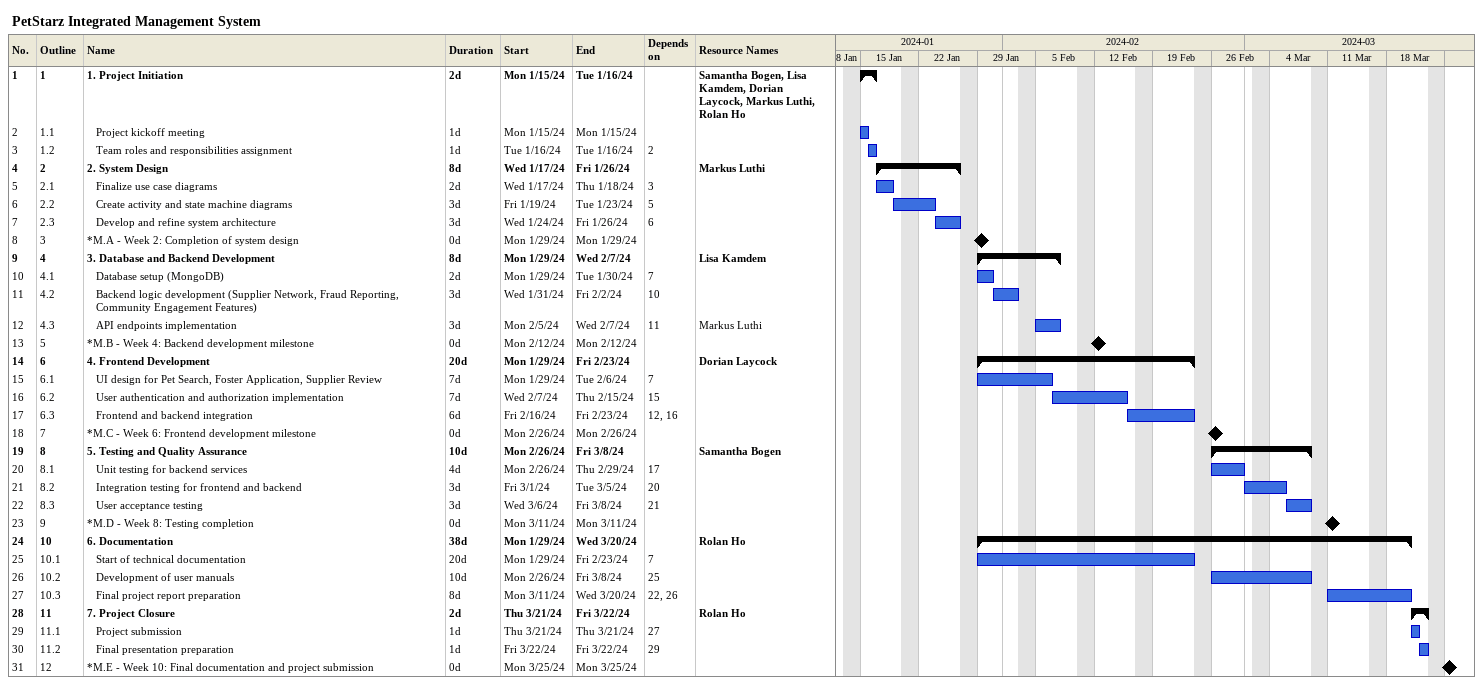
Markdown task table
PetStarz Integrated Management System

| ID | WBS | Task | Duration | Start | Finish | Predecessors | Resources |
|---|---|---|---|---|---|---|---|
| 1 | 1 | **1. Project Initiation** | 2d | 2024-01-15 | 2024-01-16 |  | Samantha Bogen, Lisa Kamdem, Dorian Laycock, Markus Luthi, Rolan Ho |
| 2 | 1.1 | Project kickoff meeting | 1d | 2024-01-15 | 2024-01-15 |  |  |
| 3 | 1.2 | Team roles and responsibilities assignment | 1d | 2024-01-16 | 2024-01-16 | 2 |  |
| 4 | 2 | **2. System Design** | 8d | 2024-01-17 | 2024-01-26 |  | Markus Luthi |
| 5 | 2.1 | Finalize use case diagrams | 2d | 2024-01-17 | 2024-01-18 | 3 |  |
| 6 | 2.2 | Create activity and state machine diagrams | 3d | 2024-01-19 | 2024-01-23 | 5 |  |
| 7 | 2.3 | Develop and refine system architecture | 3d | 2024-01-24 | 2024-01-26 | 6 |  |
| 8 | 3 | *M.A - Week 2: Completion of system design | 0d | 2024-01-29 | 2024-01-29 |  |  |
| 9 | 4 | **3. Database and Backend Development** | 8d | 2024-01-29 | 2024-02-07 |  | Lisa Kamdem |
| 10 | 4.1 | Database setup (MongoDB) | 2d | 2024-01-29 | 2024-01-30 | 7 |  |
| 11 | 4.2 | Backend logic development (Supplier Network, Fraud Reporting, Community Engagement Features) | 3d | 2024-01-31 | 2024-02-02 | 10 |  |
| 12 | 4.3 | API endpoints implementation | 3d | 2024-02-05 | 2024-02-07 | 11 | Markus Luthi |
| 13 | 5 | *M.B - Week 4: Backend development milestone | 0d | 2024-02-12 | 2024-02-12 |  |  |
| 14 | 6 | **4. Frontend Development** | 20d | 2024-01-29 | 2024-02-23 |  | Dorian Laycock |
| 15 | 6.1 | UI design for Pet Search, Foster Application, Supplier Review | 7d | 2024-01-29 | 2024-02-06 | 7 |  |
| 16 | 6.2 | User authentication and authorization implementation | 7d | 2024-02-07 | 2024-02-15 | 15 |  |
| 17 | 6.3 | Frontend and backend integration | 6d | 2024-02-16 | 2024-02-23 | 12, 16 |  |
| 18 | 7 | *M.C - Week 6: Frontend development milestone | 0d | 2024-02-26 | 2024-02-26 |  |  |
| 19 | 8 | **5. Testing and Quality Assurance** | 10d | 2024-02-26 | 2024-03-08 |  | Samantha Bogen |
| 20 | 8.1 | Unit testing for backend services | 4d | 2024-02-26 | 2024-02-29 | 17 |  |
| 21 | 8.2 | Integration testing for frontend and backend | 3d | 2024-03-01 | 2024-03-05 | 20 |  |
| 22 | 8.3 | User acceptance testing | 3d | 2024-03-06 | 2024-03-08 | 21 |  |
| 23 | 9 | *M.D - Week 8: Testing completion | 0d | 2024-03-11 | 2024-03-11 |  |  |
| 24 | 10 | **6. Documentation** | 38d | 2024-01-29 | 2024-03-20 |  | Rolan Ho |
| 25 | 10.1 | Start of technical documentation | 20d | 2024-01-29 | 2024-02-23 | 7 |  |
| 26 | 10.2 | Development of user manuals | 10d | 2024-02-26 | 2024-03-08 | 25 |  |
| 27 | 10.3 | Final project report preparation | 8d | 2024-03-11 | 2024-03-20 | 22, 26 |  |
| 28 | 11 | **7. Project Closure** | 2d | 2024-03-21 | 2024-03-22 |  | Rolan Ho |
| 29 | 11.1 | Project submission | 1d | 2024-03-21 | 2024-03-21 | 27 |  |
| 30 | 11.2 | Final presentation preparation | 1d | 2024-03-22 | 2024-03-22 | 29 |  |
| 31 | 12 | *M.E - Week 10: Final documentation and project submission | 0d | 2024-03-25 | 2024-03-25 |  |  |
